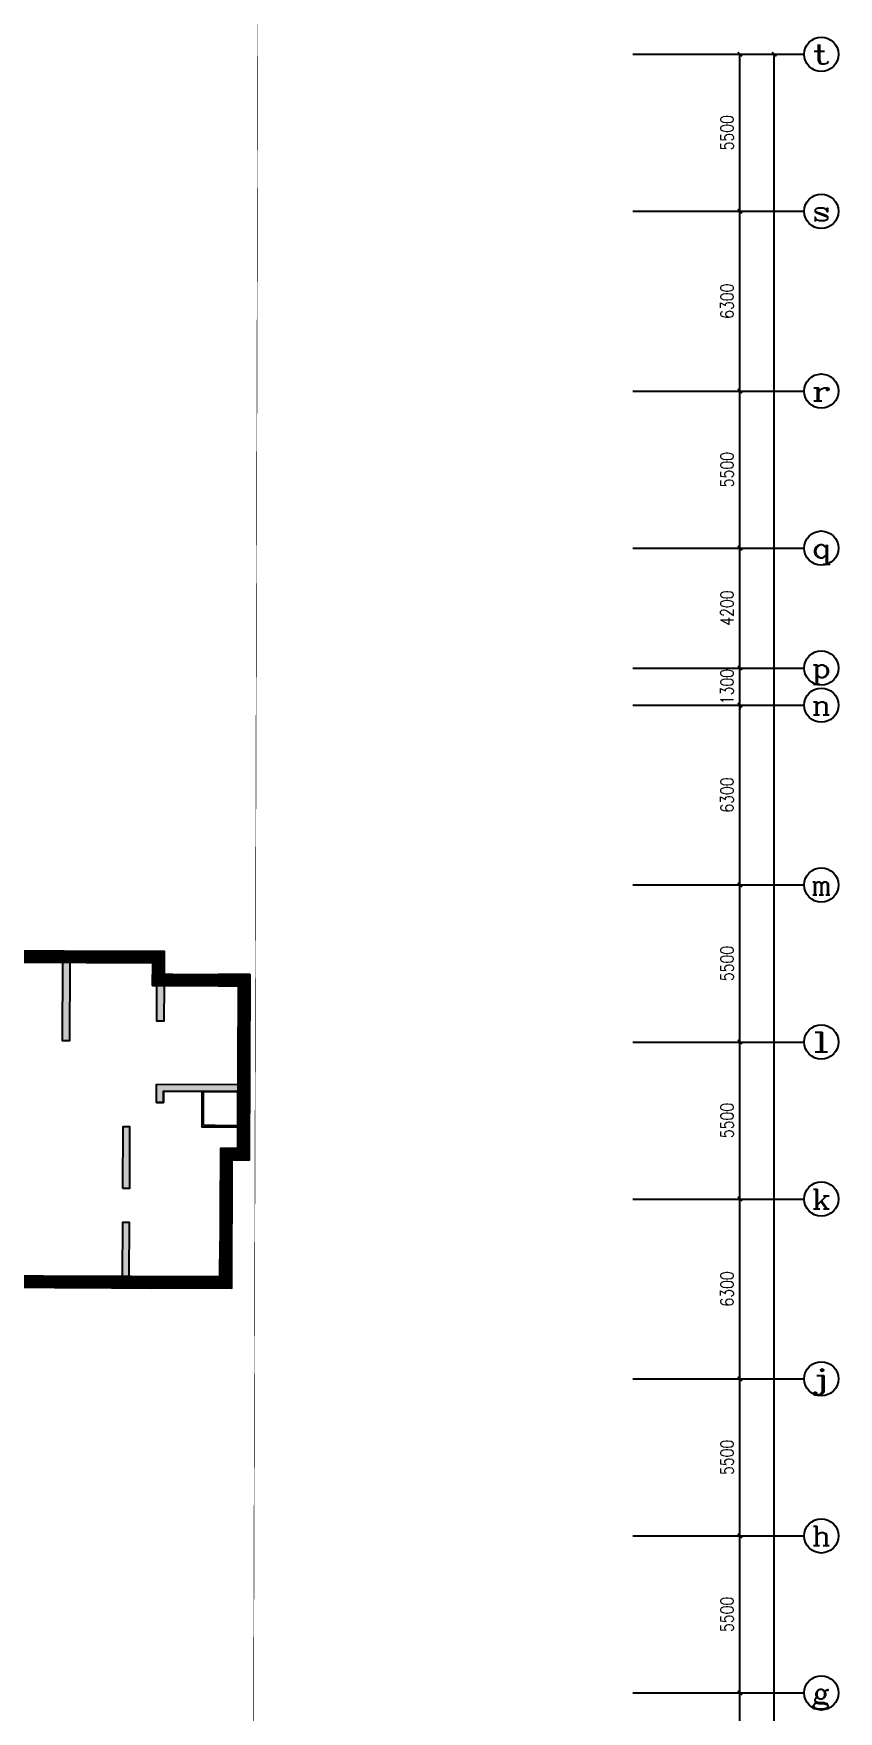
# Model space of a CAD drawing. Extents: x -1348811 to 123514, y -640545 to 749356.
# Drawn here: x 27452 to 55640, y 312910 to 371685 of the extents above; entities that cross this region are included whole.
import ezdxf
from ezdxf.enums import TextEntityAlignment as Align

# ---------------------------------------------------------------- set-up
doc = ezdxf.new("R2010")
doc.units = 0
doc.header["$LTSCALE"] = 10
doc.header["$MEASUREMENT"] = 0
doc.linetypes.add('DASH', pattern=[0.35, 0.25, -0.1])
doc.linetypes.add('DASHDOT', pattern=[25.4, 12.7, -6.35, 0, -6.35])
doc.layers.get('0').update_dxf_attribs({"linetype": 'CONTINUOUS'})
doc.layers.get('Defpoints').update_dxf_attribs({"linetype": 'CONTINUOUS'})
for name, color, linetype in [('AXIS', 3, 'CONTINUOUS'), ('AXIS_TEXT', 7, 'CONTINUOUS'), ('dxh', 252, 'CONTINUOUS'), ('dxsqt', 1, 'CONTINUOUS'), ('JPS-J-0', 6, 'CONTINUOUS'), ('PUB_HATCH', 9, 'CONTINUOUS'), ('wall', 8, 'CONTINUOUS'), ('控制线', 5, 'CONTINUOUS'), ('防火分区', 6, 'CONTINUOUS')]:
    doc.layers.add(name, color=color, linetype=linetype)
doc.layers.get('防火分区').off()
doc.styles.add('_TCH_AXIS', font='COMPLEX', dxfattribs={"bigfont": 'GBCBIG'})
doc.styles.add('COMPLEX', font='COMPLEX')
doc.styles.add('DIM_FONT', font='SIMPLEX', dxfattribs={"width": 0.8, "bigfont": 'HZTXT'})
doc.dimstyles.new('DIMN150', dxfattribs={"dimscale": 1.5, "dimtxt": 300, "dimasz": 100, "dimexe": 250, "dimexo": 300, "dimgap": 150, "dimtad": 1, "dimdec": 0, "dimzin": 0, "dimdsep": 46, "dimtxsty": 'DIM_FONT', "dimblk": 'ARCHTICK', "dimcen": 0.09, "dimclrt": 7, "dimazin": 2, "dimtfac": 1, "dimtdec": 0, "dimtix": 1, "dimtmove": 2, "dimatfit": 3, "dimfxl": 0, "dimtolj": 1, "dimtzin": 0, "dimarcsym": 0})

# ---------------------------------------------------------------- blocks, each defined once
blk = doc.blocks.new('_ArchTick')
at = {"color": 0, "linetype": 'ByBlock', "const_width": 0.4}
blk.add_lwpolyline([(-0.5, -0.5), (0.5, 0.5)], dxfattribs=at)
blk = doc.blocks.new('*D1586')
at = {"layer": 'AXIS', "color": 0, "lineweight": -2}
for p, q in [((123531, 0), (128406, 0)), ((128031, -211333), (128031, 0)), ((123531, -211333), (128406, -211333))]:
    blk.add_line(p, q, dxfattribs=at)
at = {"layer": 'Defpoints', "color": 0}
for p in [(123081, 0), (128031, 0), (123081, -211333)]:
    blk.add_point(p, dxfattribs=at)
at = {"layer": 'AXIS', "color": 0, "lineweight": -2, "xscale": 150, "yscale": 150, "zscale": 150}
for p, rotation in [((128031, 0), 90), ((128031, -211333), 270)]:
    blk.add_blockref('_ArchTick', p, dxfattribs=dict(at, rotation=rotation))
at = {"layer": 'AXIS', "color": 7, "insert": (127581, -105667), "char_height": 450, "attachment_point": 5, "rotation": 90, "style": 'DIM_FONT'}
blk.add_mtext('\\A1;211333', dxfattribs=at)
blk = doc.blocks.new('*D1615')
at = {"layer": 'AXIS', "color": 0, "lineweight": -2}
for p, q in [((123531, -57400), (127206, -57400)), ((126831, -63700), (126831, -57400)), ((123531, -63700), (127206, -63700))]:
    blk.add_line(p, q, dxfattribs=at)
at = {"layer": 'Defpoints', "color": 0}
for p in [(123081, -57400), (126831, -57400), (123081, -63700)]:
    blk.add_point(p, dxfattribs=at)
at = {"layer": 'AXIS', "color": 0, "lineweight": -2, "xscale": 150, "yscale": 150, "zscale": 150}
for p, rotation in [((126831, -57400), 90), ((126831, -63700), 270)]:
    blk.add_blockref('_ArchTick', p, dxfattribs=dict(at, rotation=rotation))
at = {"layer": 'AXIS', "color": 7, "insert": (126381, -60550), "char_height": 450, "attachment_point": 5, "rotation": 90, "style": 'DIM_FONT'}
blk.add_mtext('\\A1;6300', dxfattribs=at)
blk = doc.blocks.new('*D1616')
at = {"layer": 'AXIS', "color": 0, "lineweight": -2}
for p, q in [((123531, -51900), (127206, -51900)), ((126831, -57400), (126831, -51900)), ((123531, -57400), (127206, -57400))]:
    blk.add_line(p, q, dxfattribs=at)
at = {"layer": 'Defpoints', "color": 0}
for p in [(123081, -51900), (126831, -51900), (123081, -57400)]:
    blk.add_point(p, dxfattribs=at)
at = {"layer": 'AXIS', "color": 0, "lineweight": -2, "xscale": 150, "yscale": 150, "zscale": 150}
for p, rotation in [((126831, -51900), 90), ((126831, -57400), 270)]:
    blk.add_blockref('_ArchTick', p, dxfattribs=dict(at, rotation=rotation))
at = {"layer": 'AXIS', "color": 7, "insert": (126381, -54650), "char_height": 450, "attachment_point": 5, "rotation": 90, "style": 'DIM_FONT'}
blk.add_mtext('\\A1;5500', dxfattribs=at)
blk = doc.blocks.new('*D1617')
at = {"layer": 'AXIS', "color": 0, "lineweight": -2}
for p, q in [((123531, -46400), (127206, -46400)), ((126831, -51900), (126831, -46400)), ((123531, -51900), (127206, -51900))]:
    blk.add_line(p, q, dxfattribs=at)
at = {"layer": 'Defpoints', "color": 0}
for p in [(123081, -46400), (126831, -46400), (123081, -51900)]:
    blk.add_point(p, dxfattribs=at)
at = {"layer": 'AXIS', "color": 0, "lineweight": -2, "xscale": 150, "yscale": 150, "zscale": 150}
for p, rotation in [((126831, -46400), 90), ((126831, -51900), 270)]:
    blk.add_blockref('_ArchTick', p, dxfattribs=dict(at, rotation=rotation))
at = {"layer": 'AXIS', "color": 7, "insert": (126381, -49150), "char_height": 450, "attachment_point": 5, "rotation": 90, "style": 'DIM_FONT'}
blk.add_mtext('\\A1;5500', dxfattribs=at)
blk = doc.blocks.new('*D1618')
at = {"layer": 'AXIS', "color": 0, "lineweight": -2}
for p, q in [((123531, -40100), (127206, -40100)), ((126831, -46400), (126831, -40100)), ((123531, -46400), (127206, -46400))]:
    blk.add_line(p, q, dxfattribs=at)
at = {"layer": 'Defpoints', "color": 0}
for p in [(123081, -40100), (126831, -40100), (123081, -46400)]:
    blk.add_point(p, dxfattribs=at)
at = {"layer": 'AXIS', "color": 0, "lineweight": -2, "xscale": 150, "yscale": 150, "zscale": 150}
for p, rotation in [((126831, -40100), 90), ((126831, -46400), 270)]:
    blk.add_blockref('_ArchTick', p, dxfattribs=dict(at, rotation=rotation))
at = {"layer": 'AXIS', "color": 7, "insert": (126381, -43250), "char_height": 450, "attachment_point": 5, "rotation": 90, "style": 'DIM_FONT'}
blk.add_mtext('\\A1;6300', dxfattribs=at)
blk = doc.blocks.new('*D1619')
at = {"layer": 'AXIS', "color": 0, "lineweight": -2}
for p, q in [((123531, -34600), (127206, -34600)), ((126831, -40100), (126831, -34600)), ((123531, -40100), (127206, -40100))]:
    blk.add_line(p, q, dxfattribs=at)
at = {"layer": 'Defpoints', "color": 0}
for p in [(123081, -34600), (126831, -34600), (123081, -40100)]:
    blk.add_point(p, dxfattribs=at)
at = {"layer": 'AXIS', "color": 0, "lineweight": -2, "xscale": 150, "yscale": 150, "zscale": 150}
for p, rotation in [((126831, -34600), 90), ((126831, -40100), 270)]:
    blk.add_blockref('_ArchTick', p, dxfattribs=dict(at, rotation=rotation))
at = {"layer": 'AXIS', "color": 7, "insert": (126381, -37350), "char_height": 450, "attachment_point": 5, "rotation": 90, "style": 'DIM_FONT'}
blk.add_mtext('\\A1;5500', dxfattribs=at)
blk = doc.blocks.new('*D1620')
at = {"layer": 'AXIS', "color": 0, "lineweight": -2}
for p, q in [((123531, -29100), (127206, -29100)), ((126831, -34600), (126831, -29100)), ((123531, -34600), (127206, -34600))]:
    blk.add_line(p, q, dxfattribs=at)
at = {"layer": 'Defpoints', "color": 0}
for p in [(123081, -29100), (126831, -29100), (123081, -34600)]:
    blk.add_point(p, dxfattribs=at)
at = {"layer": 'AXIS', "color": 0, "lineweight": -2, "xscale": 150, "yscale": 150, "zscale": 150}
for p, rotation in [((126831, -29100), 90), ((126831, -34600), 270)]:
    blk.add_blockref('_ArchTick', p, dxfattribs=dict(at, rotation=rotation))
at = {"layer": 'AXIS', "color": 7, "insert": (126381, -31850), "char_height": 450, "attachment_point": 5, "rotation": 90, "style": 'DIM_FONT'}
blk.add_mtext('\\A1;5500', dxfattribs=at)
blk = doc.blocks.new('*D1621')
at = {"layer": 'AXIS', "color": 0, "lineweight": -2}
for p, q in [((123531, -22800), (127206, -22800)), ((126831, -29100), (126831, -22800)), ((123531, -29100), (127206, -29100))]:
    blk.add_line(p, q, dxfattribs=at)
at = {"layer": 'Defpoints', "color": 0}
for p in [(123081, -22800), (126831, -22800), (123081, -29100)]:
    blk.add_point(p, dxfattribs=at)
at = {"layer": 'AXIS', "color": 0, "lineweight": -2, "xscale": 150, "yscale": 150, "zscale": 150}
for p, rotation in [((126831, -22800), 90), ((126831, -29100), 270)]:
    blk.add_blockref('_ArchTick', p, dxfattribs=dict(at, rotation=rotation))
at = {"layer": 'AXIS', "color": 7, "insert": (126381, -25950), "char_height": 450, "attachment_point": 5, "rotation": 90, "style": 'DIM_FONT'}
blk.add_mtext('\\A1;6300', dxfattribs=at)
blk = doc.blocks.new('*D1622')
at = {"layer": 'AXIS', "color": 0, "lineweight": -2}
for p, q in [((123531, -21500), (127206, -21500)), ((126831, -21500), (126831, -21350)), ((126831, -22800), (126831, -21500)), ((123531, -22800), (127206, -22800)), ((126831, -22800), (126831, -22950))]:
    blk.add_line(p, q, dxfattribs=at)
at = {"layer": 'Defpoints', "color": 0}
for p in [(123081, -21500), (126831, -21500), (123081, -22800)]:
    blk.add_point(p, dxfattribs=at)
at = {"layer": 'AXIS', "color": 0, "lineweight": -2, "xscale": 150, "yscale": 150, "zscale": 150}
for p, rotation in [((126831, -21500), 270), ((126831, -22800), 90)]:
    blk.add_blockref('_ArchTick', p, dxfattribs=dict(at, rotation=rotation))
at = {"layer": 'AXIS', "color": 7, "insert": (126381, -22150), "char_height": 450, "attachment_point": 5, "rotation": 90, "style": 'DIM_FONT'}
blk.add_mtext('\\A1;1300', dxfattribs=at)
blk = doc.blocks.new('*D1623')
at = {"layer": 'AXIS', "color": 0, "lineweight": -2}
for p, q in [((123531, -17300), (127206, -17300)), ((126831, -21500), (126831, -17300)), ((123531, -21500), (127206, -21500))]:
    blk.add_line(p, q, dxfattribs=at)
at = {"layer": 'Defpoints', "color": 0}
for p in [(123081, -17300), (126831, -17300), (123081, -21500)]:
    blk.add_point(p, dxfattribs=at)
at = {"layer": 'AXIS', "color": 0, "lineweight": -2, "xscale": 150, "yscale": 150, "zscale": 150}
for p, rotation in [((126831, -17300), 90), ((126831, -21500), 270)]:
    blk.add_blockref('_ArchTick', p, dxfattribs=dict(at, rotation=rotation))
at = {"layer": 'AXIS', "color": 7, "insert": (126381, -19400), "char_height": 450, "attachment_point": 5, "rotation": 90, "style": 'DIM_FONT'}
blk.add_mtext('\\A1;4200', dxfattribs=at)
blk = doc.blocks.new('*D1624')
at = {"layer": 'AXIS', "color": 0, "lineweight": -2}
for p, q in [((123531, -11800), (127206, -11800)), ((126831, -17300), (126831, -11800)), ((123531, -17300), (127206, -17300))]:
    blk.add_line(p, q, dxfattribs=at)
at = {"layer": 'Defpoints', "color": 0}
for p in [(123081, -11800), (126831, -11800), (123081, -17300)]:
    blk.add_point(p, dxfattribs=at)
at = {"layer": 'AXIS', "color": 0, "lineweight": -2, "xscale": 150, "yscale": 150, "zscale": 150}
for p, rotation in [((126831, -11800), 90), ((126831, -17300), 270)]:
    blk.add_blockref('_ArchTick', p, dxfattribs=dict(at, rotation=rotation))
at = {"layer": 'AXIS', "color": 7, "insert": (126381, -14550), "char_height": 450, "attachment_point": 5, "rotation": 90, "style": 'DIM_FONT'}
blk.add_mtext('\\A1;5500', dxfattribs=at)
blk = doc.blocks.new('*D1625')
at = {"layer": 'AXIS', "color": 0, "lineweight": -2}
for p, q in [((123531, -5500), (127206, -5500)), ((126831, -11800), (126831, -5500)), ((123531, -11800), (127206, -11800))]:
    blk.add_line(p, q, dxfattribs=at)
at = {"layer": 'Defpoints', "color": 0}
for p in [(123081, -5500), (126831, -5500), (123081, -11800)]:
    blk.add_point(p, dxfattribs=at)
at = {"layer": 'AXIS', "color": 0, "lineweight": -2, "xscale": 150, "yscale": 150, "zscale": 150}
for p, rotation in [((126831, -5500), 90), ((126831, -11800), 270)]:
    blk.add_blockref('_ArchTick', p, dxfattribs=dict(at, rotation=rotation))
at = {"layer": 'AXIS', "color": 7, "insert": (126381, -8650), "char_height": 450, "attachment_point": 5, "rotation": 90, "style": 'DIM_FONT'}
blk.add_mtext('\\A1;6300', dxfattribs=at)
blk = doc.blocks.new('*D1626')
at = {"layer": 'AXIS', "color": 0, "lineweight": -2}
for p, q in [((123531, 0), (127206, 0)), ((126831, -5500), (126831, 0)), ((123531, -5500), (127206, -5500))]:
    blk.add_line(p, q, dxfattribs=at)
at = {"layer": 'Defpoints', "color": 0}
for p in [(123081, 0), (126831, 0), (123081, -5500)]:
    blk.add_point(p, dxfattribs=at)
at = {"layer": 'AXIS', "color": 0, "lineweight": -2, "xscale": 150, "yscale": 150, "zscale": 150}
for p, rotation in [((126831, 0), 90), ((126831, -5500), 270)]:
    blk.add_blockref('_ArchTick', p, dxfattribs=dict(at, rotation=rotation))
at = {"layer": 'AXIS', "color": 7, "insert": (126381, -2750), "char_height": 450, "attachment_point": 5, "rotation": 90, "style": 'DIM_FONT'}
blk.add_mtext('\\A1;5500', dxfattribs=at)
blk = doc.blocks.new('_AXISO')
blk.add_circle((0, 0), 0.5)
at = {"layer": 'AXIS_TEXT', "style": 'COMPLEX', "width": 1.041667}
blk.add_attdef('A', text='', height=0.56, dxfattribs=at).set_placement((-0.25, -0.28), (0.25, -0.28), align=Align.FIT)
blk = doc.blocks.new('f-fjg')
at = {"layer": 'dxh'}
for points in [[(17800, 3800), (15050, 3800), (15050, 3100), (15300, 3100), (15300, 3400), (17400, 3400), (17400, 1900), (15050, 1900), (15050, 1175), (15300, 1175), (15300, 1700), (17400, 1700), (17400, -450), (15300, -450), (15300, 75), (15050, 75), (15050, -1175), (15300, -1175), (15300, -650), (17650, -650), (17650, 400), (18700, 400), (18700, 800), (17800, 800)], [(10150, -800), (10400, -800), (10400, 3100), (11000, 3100), (11000, 3500), (10000, 3500), (10000, 800), (9100, 800), (9100, 400), (10150, 400)], [(11750, 1800), (11550, 1800), (11550, -2360), (11750, -2360)], [(12900, -2900), (13150, -2900), (13150, 2000), (12900, 2000)], [(3000, 800), (4150, 800), (4150, 400), (3400, 400), (3400, -400), (3250, -400), (3250, -1650), (3000, -1650), (3000, -400), (2700, -400), (2700, 0), (3000, 0)], [(5350, 800), (5350, 400), (6300, 400), (6300, -2350), (6550, -2350), (6550, 400), (6900, 400), (6900, 800)], [(20900, 800), (20900, 400), (21250, 400), (21250, -2350), (21500, -2350), (21500, 400), (22450, 400), (22450, 800)], [(24800, 800), (23650, 800), (23650, 400), (24400, 400), (24400, -400), (24550, -400), (24550, -1650), (24800, -1650), (24800, -400), (25100, -400), (25100, 0), (24800, 0)], [(400, -400), (1100, -400), (1100, 0), (0, 0), (0, -2000), (400, -2000)], [(27400, -400), (27400, -2000), (27800, -2000), (27800, 0), (26700, 0), (26700, -400)], [(8400, -3850), (8400, -4100), (10400, -4100), (10400, -3900), (11550, -3900), (11550, -4100), (13150, -4100), (13150, -3900), (11750, -3900), (11750, -3700), (10400, -3700), (10400, -2150), (10150, -2150), (10150, -3850)], [(17400, -4100), (19400, -4100), (19400, -3850), (17650, -3850), (17650, -2150), (17400, -2150), (17400, -2800), (15300, -2800), (15300, -2275), (15050, -2275), (15050, -3000), (17400, -3000)], [(400, -4100), (3000, -4100), (3000, -4500), (3250, -4500), (3250, -3850), (0, -3850), (0, -4750), (400, -4750)], [(24550, -3850), (24550, -4500), (24800, -4500), (24800, -4100), (27400, -4100), (27400, -4750), (27800, -4750), (27800, -3850)], [(600, -6500), (600, -7950), (1000, -7950), (1000, -6500), (1000, -6100), (400, -6100), (400, -5650), (0, -5650), (0, -6500)], [(4175, -7500), (4425, -7500), (4425, -5350), (4175, -5350)], [(8350, -6500), (8600, -6500), (8600, -5600), (11250, -5600), (11250, -6000), (11500, -6000), (11500, -5600), (13100, -5600), (13100, -5350), (8350, -5350)], [(19200, -5600), (19200, -6500), (19450, -6500), (19450, -5350), (15200, -5350), (15200, -5600)], [(23625, -5350), (23375, -5350), (23375, -7500), (23625, -7500)], [(27800, -6500), (27800, -5650), (27400, -5650), (27400, -6100), (26800, -6100), (26800, -6500), (26800, -7950), (27200, -7950), (27200, -6500)], [(3400, -10600), (3400, -11000), (4800, -11000), (4800, -10600), (4425, -10600), (4425, -8700), (4175, -8700), (4175, -10600)], [(8350, -10600), (8000, -10600), (8000, -11000), (8600, -11000), (8600, -8700), (8350, -8700)], [(19200, -11000), (19800, -11000), (19800, -10600), (19450, -10600), (19450, -8400), (19200, -8400)], [(23375, -10600), (23000, -10600), (23000, -11000), (24400, -11000), (24400, -10600), (23625, -10600), (23625, -8700), (23375, -8700)], [(1000, -9350), (600, -9350), (600, -11000), (1600, -11000), (1600, -10600), (1000, -10600)], [(26800, -10600), (26200, -10600), (26200, -11000), (27200, -11000), (27200, -9350), (26800, -9350)], [(10600, -9850), (11500, -9850), (11500, -9600), (10200, -9600), (10200, -14000), (10800, -14000), (10800, -13600), (10600, -13600)], [(17900, -9600), (15250, -9600), (15250, -9850), (17500, -9850), (17500, -11000), (17900, -11000)], [(15100, -14000), (15100, -13600), (14350, -13600), (14350, -12250), (14100, -12250), (14100, -13600), (13700, -13600), (13700, -14000)], [(17900, -12250), (17500, -12250), (17500, -13600), (16900, -13600), (16900, -14000), (17900, -14000)]]:
    blk.add_hatch(color=256, dxfattribs=at).paths.add_polyline_path(points)
at = {"layer": 'dxsqt'}
for points in [[(15050, 3100), (15050, 3800), (17800, 3800), (17800, 800), (18700, 800), (18700, 400), (17650, 400), (17650, -650), (15300, -650), (15300, -1175), (15050, -1175), (15050, 75), (15300, 75), (15300, -450), (17400, -450), (17400, 1700), (15300, 1700), (15300, 1175), (15050, 1175), (15050, 1900), (17400, 1900), (17400, 3400), (15300, 3400), (15300, 3100), (15050, 3100)], [(10400, 3100), (10400, -800), (10150, -800), (10150, 400), (9100, 400), (9100, 800), (10000, 800), (10000, 3500), (11000, 3500), (11000, 3100), (10400, 3100)], [(3400, 400), (4150, 400), (4150, 800), (3000, 800), (3000, 0), (2700, 0), (2700, -400), (3000, -400), (3000, -1650), (3250, -1650), (3250, -400), (3400, -400), (3400, 400)], [(6900, 800), (6900, 400), (6550, 400), (6550, -2350), (6300, -2350), (6300, 400), (5350, 400), (5350, 800), (6900, 800)], [(21250, 400), (20900, 400), (20900, 800), (22450, 800), (22450, 400), (21500, 400), (21500, -2350), (21250, -2350), (21250, 400)], [(24400, 400), (23650, 400), (23650, 800), (24800, 800), (24800, 0), (25100, 0), (25100, -400), (24800, -400), (24800, -1650), (24550, -1650), (24550, -400), (24400, -400), (24400, 400)], [(400, -400), (400, -2000), (0, -2000), (0, 0), (1100, 0), (1100, -400), (400, -400)], [(27800, 0), (26700, 0), (26700, -400), (27400, -400), (27400, -2000), (27800, -2000), (27800, 0)], [(17650, -2150), (17650, -3850), (19400, -3850), (19400, -4100), (17400, -4100), (17400, -3000), (15050, -3000), (15050, -3000), (15050, -3000), (15050, -2275), (15300, -2275), (15300, -2800), (17400, -2800), (17400, -2150), (17650, -2150)], [(3250, -3850), (0, -3850), (0, -4750), (400, -4750), (400, -4100), (3000, -4100), (3000, -4500), (3250, -4500), (3250, -3850)], [(24550, -3850), (27800, -3850), (27800, -4750), (27400, -4750), (27400, -4100), (24800, -4100), (24800, -4500), (24550, -4500), (24550, -3850)], [(400, -5650), (400, -6100), (1000, -6100), (1000, -6500), (1000, -6500), (1000, -7950), (600, -7950), (600, -6500), (0, -6500), (0, -5650), (400, -5650)], [(8350, -5350), (8350, -6500), (8600, -6500), (8600, -5600), (11250, -5600), (11250, -6000), (11500, -6000), (11500, -5600), (13100, -5600), (13100, -5350), (8350, -5350)], [(27400, -6100), (26800, -6100), (26800, -6500), (26800, -6500), (26800, -7950), (27200, -7950), (27200, -6500), (27800, -6500), (27800, -5650), (27400, -5650), (27400, -6100)], [(3400, -10600), (3400, -11000), (4800, -11000), (4800, -10600), (4425, -10600), (4425, -8700), (4175, -8700), (4175, -10600), (3400, -10600)], [(19200, -11000), (19800, -11000), (19800, -10600), (19450, -10600), (19450, -8400), (19200, -8400), (19200, -11000)], [(23375, -10600), (23000, -10600), (23000, -11000), (24400, -11000), (24400, -10600), (23625, -10600), (23625, -8700), (23375, -8700), (23375, -10600)], [(1000, -10600), (1000, -9350), (600, -9350), (600, -11000), (1600, -11000), (1600, -10600), (1000, -10600)], [(26200, -10600), (26800, -10600), (26800, -9350), (27200, -9350), (27200, -11000), (26200, -11000), (26200, -10600)], [(10200, -14000), (10800, -14000), (10800, -13600), (10600, -13600), (10600, -9850), (11500, -9850), (11500, -9600), (10200, -9600), (10200, -14000)], [(17900, -11000), (17500, -11000), (17500, -9850), (15250, -9850), (15250, -9600), (17900, -9600), (17900, -11000)], [(13700, -13600), (14100, -13600), (14100, -12250), (14350, -12250), (14350, -13600), (15100, -13600), (15100, -14000), (13700, -14000), (13700, -13600)], [(16900, -13600), (16900, -14000), (17900, -14000), (17900, -12250), (17500, -12250), (17500, -13600), (16900, -13600)]]:
    blk.add_lwpolyline(points, dxfattribs=at)
for points in [[(11750, 1800), (11750, -2360), (11550, -2360), (11550, 1800)], [(11750, 1800), (11750, -2360), (11550, -2360), (11550, 1800)], [(12900, 2000), (13150, 2000), (13150, -2900), (12900, -2900)], [(10400, -4100), (10400, -3900), (11550, -3900), (11550, -4100), (13150, -4100), (13150, -3900), (11750, -3900), (11750, -3700), (10400, -3700), (10400, -2150), (10150, -2150), (10150, -3850), (8400, -3850), (8400, -4100)], [(4425, -5350), (4425, -7500), (4175, -7500), (4175, -5350)], [(19200, -6500), (19200, -5600), (15200, -5600), (15200, -5350), (19450, -5350), (19450, -6500)], [(23375, -7500), (23625, -7500), (23625, -5350), (23375, -5350)], [(8000, -10600), (8350, -10600), (8350, -8700), (8600, -8700), (8600, -11000), (8000, -11000)]]:
    blk.add_lwpolyline(points, close=True, dxfattribs=at)
blk = doc.blocks.new('zzzz')
at = {"layer": 'JPS-J-0'}
blk.add_lwpolyline([(83997, -32016), (85247, -32021), (85242, -33271), (83992, -33266)], close=True, dxfattribs=at)
at = {"layer": 'JPS-J-0', "linetype": 'DASH'}
blk.add_lwpolyline([(84047, -32017), (85247, -32021), (85243, -33221), (84043, -33217)], close=True, dxfattribs=at)
at = {"layer": 'PUB_HATCH', "const_width": 400}
blk.add_lwpolyline([(71501, -24068), (71500, -24268), (75477, -24283), (75466, -27283), (82465, -27310), (82462, -28110), (85462, -28122), (85439, -34222), (84839, -34220), (84821, -38720), (75521, -38684), (75510, -41684), (72002, -41670), (72002, -41670)], dxfattribs=at)
at = {"layer": 'wall'}
for p, q in [((82396, -32410), (82398, -31760)), ((82398, -31760), (85248, -31771)), ((82646, -32411), (82647, -32011)), ((82647, -32011), (85247, -32021)), ((85248, -31771), (85247, -32021)), ((82396, -32410), (82646, -32411))]:
    blk.add_line(p, q, dxfattribs=at)
for points in [[(71301, -24067), (71299, -24467), (75276, -24483), (75265, -27483), (82265, -27510), (82262, -28310), (85262, -28321), (85240, -34021), (84640, -34019), (84622, -38519), (75322, -38483), (75311, -41483), (71803, -41469), (71802, -41669)], [(71701, -24069), (71701, -24069), (75678, -24084), (75666, -27084), (82666, -27111), (82663, -27911), (85663, -27923), (85638, -34423), (85038, -34420), (85021, -38920), (75721, -38884), (75709, -41884), (72201, -41871), (72202, -41671)]]:
    blk.add_lwpolyline(points, dxfattribs=at)
at = {"layer": 'dxh', "rotation": 359.7784451201417}
blk.add_blockref('f-fjg', (57863, -27815), dxfattribs=at)
blk = doc.blocks.new('zzzzz')
at = {"layer": 'AXIS'}
for p, q in [((123080.8, 0), (129080.8, 0)), ((123080.8, -5500), (129080.8, -5500)), ((123080.8, -11800), (129080.8, -11800)), ((123080.8, -17300), (129080.8, -17300)), ((123080.8, -21500), (129080.8, -21500)), ((123080.8, -22800), (129080.8, -22800)), ((123080.8, -29100), (129080.8, -29100)), ((123080.8, -34600), (129080.8, -34600)), ((123080.8, -40100), (129080.8, -40100)), ((123080.8, -46400), (129080.8, -46400)), ((123080.8, -51900), (129080.8, -51900)), ((123080.8, -57400), (129080.8, -57400))]:
    blk.add_line(p, q, dxfattribs=at)
ref = blk.add_blockref('_AXISO', (129680.8, 0), dxfattribs=dict(at, xscale=1200, yscale=1200, zscale=1200))
ref.add_attrib('A', 't', dxfattribs={"layer": 'AXIS_TEXT', "height": 678.8, "style": '_TCH_AXIS', "width": 1.909091}).set_placement((129341.4, -339.4), (130020.2, -339.4), align=Align.FIT)
ref = blk.add_blockref('_AXISO', (129680.8, -5500), dxfattribs=dict(at, xscale=1200, yscale=1200, zscale=1200))
ref.add_attrib('A', 's', dxfattribs={"layer": 'AXIS_TEXT', "height": 678.8, "style": '_TCH_AXIS', "width": 1.909091}).set_placement((129341.4, -5839.4), (130020.2, -5839.4), align=Align.FIT)
ref = blk.add_blockref('_AXISO', (129680.8, -11800), dxfattribs=dict(at, xscale=1200, yscale=1200, zscale=1200))
ref.add_attrib('A', 'r', dxfattribs={"layer": 'AXIS_TEXT', "height": 678.8, "style": '_TCH_AXIS', "width": 1.615385}).set_placement((129341.4, -12139.4), (130020.2, -12139.4), align=Align.FIT)
ref = blk.add_blockref('_AXISO', (129680.8, -17300), dxfattribs=dict(at, xscale=1200, yscale=1200, zscale=1200))
ref.add_attrib('A', 'q', dxfattribs={"layer": 'AXIS_TEXT', "height": 678.8, "style": '_TCH_AXIS', "width": 1.3125}).set_placement((129341.4, -17639.4), (130020.2, -17639.4), align=Align.FIT)
ref = blk.add_blockref('_AXISO', (129680.8, -21500), dxfattribs=dict(at, xscale=1200, yscale=1200, zscale=1200))
ref.add_attrib('A', 'p', dxfattribs={"layer": 'AXIS_TEXT', "height": 678.8, "style": '_TCH_AXIS', "width": 1.3125}).set_placement((129341.4, -21839.4), (130020.2, -21839.4), align=Align.FIT)
ref = blk.add_blockref('_AXISO', (129680.8, -22800), dxfattribs=dict(at, xscale=1200, yscale=1200, zscale=1200))
ref.add_attrib('A', 'n', dxfattribs={"layer": 'AXIS_TEXT', "height": 678.8, "style": '_TCH_AXIS', "width": 1.166667}).set_placement((129341.4, -23139.4), (130020.2, -23139.4), align=Align.FIT)
ref = blk.add_blockref('_AXISO', (129680.8, -29100), dxfattribs=dict(at, xscale=1200, yscale=1200, zscale=1200))
ref.add_attrib('A', 'm', dxfattribs={"layer": 'AXIS_TEXT', "height": 678.8, "style": '_TCH_AXIS', "width": 0.724138}).set_placement((129341.4, -29439.4), (130020.2, -29439.4), align=Align.FIT)
ref = blk.add_blockref('_AXISO', (129680.8, -34600), dxfattribs=dict(at, xscale=1200, yscale=1200, zscale=1200))
ref.add_attrib('A', 'l', dxfattribs={"layer": 'AXIS_TEXT', "height": 678.8, "style": '_TCH_AXIS', "width": 3}).set_placement((129341.4, -34939.4), (130020.2, -34939.4), align=Align.FIT)
ref = blk.add_blockref('_AXISO', (129680.8, -40100), dxfattribs=dict(at, xscale=1200, yscale=1200, zscale=1200))
ref.add_attrib('A', 'k', dxfattribs={"layer": 'AXIS_TEXT', "height": 678.8, "style": '_TCH_AXIS', "width": 1.235294}).set_placement((129341.4, -40439.4), (130020.2, -40439.4), align=Align.FIT)
ref = blk.add_blockref('_AXISO', (129680.8, -46400), dxfattribs=dict(at, xscale=1200, yscale=1200, zscale=1200))
ref.add_attrib('A', 'j', dxfattribs={"layer": 'AXIS_TEXT', "height": 678.8, "style": '_TCH_AXIS', "width": 3.5}).set_placement((129341.4, -46739.4), (130020.2, -46739.4), align=Align.FIT)
ref = blk.add_blockref('_AXISO', (129680.8, -51900), dxfattribs=dict(at, xscale=1200, yscale=1200, zscale=1200))
ref.add_attrib('A', 'h', dxfattribs={"layer": 'AXIS_TEXT', "height": 678.8, "style": '_TCH_AXIS', "width": 1.166667}).set_placement((129341.4, -52239.4), (130020.2, -52239.4), align=Align.FIT)
ref = blk.add_blockref('_AXISO', (129680.8, -57400), dxfattribs=dict(at, xscale=1200, yscale=1200, zscale=1200))
ref.add_attrib('A', 'g', dxfattribs={"layer": 'AXIS_TEXT', "height": 678.8, "style": '_TCH_AXIS', "width": 1.5}).set_placement((129341.4, -57739.4), (130020.2, -57739.4), align=Align.FIT)
for p1, p2, distance, picture, middle in [((123080.8, -211333.4), (123080.8, 0), -4950, '*D1586', (127580.8, -105666.7)), ((123080.8, -5500), (123080.8, 0), -3750, '*D1626', (126380.8, -2750)), ((123080.8, -11800), (123080.8, -5500), -3750, '*D1625', (126380.8, -8650)), ((123080.8, -17300), (123080.8, -11800), -3750, '*D1624', (126380.8, -14550)), ((123080.8, -21500), (123080.8, -17300), -3750, '*D1623', (126380.8, -19400)), ((123080.8, -22800), (123080.8, -21500), -3750, '*D1622', (126380.8, -22150)), ((123080.8, -29100), (123080.8, -22800), -3750, '*D1621', (126380.8, -25950)), ((123080.8, -34600), (123080.8, -29100), -3750, '*D1620', (126380.8, -31850)), ((123080.8, -40100), (123080.8, -34600), -3750, '*D1619', (126380.8, -37350)), ((123080.8, -46400), (123080.8, -40100), -3750, '*D1618', (126380.8, -43250)), ((123080.8, -51900), (123080.8, -46400), -3750, '*D1617', (126380.8, -49150)), ((123080.8, -57400), (123080.8, -51900), -3750, '*D1616', (126380.8, -54650)), ((123080.8, -63700), (123080.8, -57400), -3750, '*D1615', (126380.8, -60550))]:
    dim = blk.add_aligned_dim(p1=p1, p2=p2, distance=distance, dimstyle='DIMN150', dxfattribs=at)
    dim.commit()
    dim.dimension.update_dxf_attribs({"geometry": picture, "text_midpoint": middle})

msp = doc.modelspace()

# ---------------------------------------------------------------- linework, layer by layer
at = {"layer": '控制线', "color": 1, "linetype": 'DASHDOT', "ltscale": 0.1, "const_width": 20}
msp.add_lwpolyline([(-77078.8, 372393.9), (29313.2, 408307.8), (35388.1, 403830.8), (34740.9, 147999.2), (25565.6, 138857.3), (-77339.2, 138972.2)], close=True, dxfattribs=at)

# ---------------------------------------------------------------- block references
at = {"layer": 'AXIS'}
msp.add_blockref('zzzzz', (-74640.8, 370960.1), dxfattribs=at)
at = {"layer": '防火分区'}
msp.add_blockref('zzzz', (-50640.8, 366647.8), dxfattribs=at)

doc.saveas('drawing.dxf')
